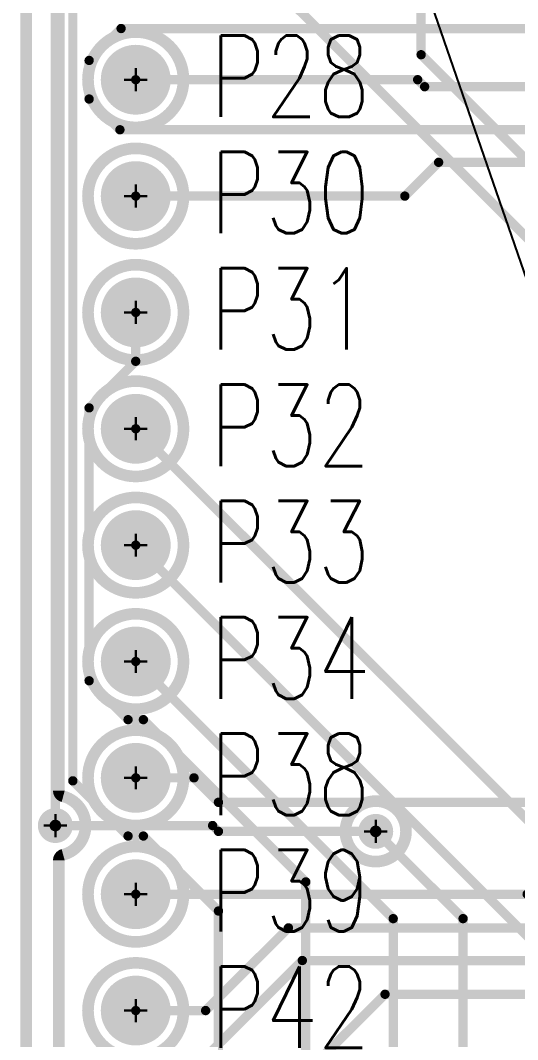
# Model space of a CAD drawing. Extents: x 17995 to 21002, y 17295 to 24095.
# Drawn here: x 17995 to 18422, y 21826 to 22702 of the extents above; entities that cross this region are included whole.
import ezdxf

# ---------------------------------------------------------------- set-up
doc = ezdxf.new("R2010")
doc.units = 0
for name, pattern in [('SIG_1', [2, 1, 1]), ('SIG_38', [2, 1, 1]), ('SIG_39', [2, 1, 1]), ('SIG_40', [2, 1, 1]), ('SIG_41', [2, 1, 1]), ('SIG_42', [2, 1, 1]), ('SIG_43', [2, 1, 1]), ('SIG_44', [2, 1, 1]), ('SIG_45', [2, 1, 1]), ('SIG_46', [2, 1, 1]), ('SIG_48', [2, 1, 1]), ('SIG_49', [2, 1, 1]), ('SIG_72', [2, 1, 1]), ('SIG_77', [2, 1, 1]), ('SIG_78', [2, 1, 1]), ('SIG_79', [2, 1, 1]), ('SIG_80', [2, 1, 1])]:
    doc.linetypes.add(name, pattern=pattern)
for name, color, linetype in [('BOARD_OUTLINE_00', 183, 'CONTINUOUS'), ('DRIL_PLTE_THRU_01', 176, 'CONTINUOUS'), ('DRIL_PLTE_THRU_02', 96, 'CONTINUOUS'), ('DRIL_PLTE_THRU_04', 16, 'CONTINUOUS'), ('DRIL_SYMBOL', 183, 'CONTINUOUS'), ('LINK_00', 254, 'CONTINUOUS'), ('PADS_BOT', 1, 'CONTINUOUS'), ('PADS_INNER', 5, 'CONTINUOUS'), ('PADS_TOP', 5, 'CONTINUOUS'), ('POUR_OUTLINE_02', 3, 'CONTINUOUS'), ('POUR_VOID_02', 3, 'CONTINUOUS'), ('TEXT_26', 254, 'CONTINUOUS'), ('TRACE_01', 5, 'CONTINUOUS'), ('TRACE_04', 1, 'CONTINUOUS'), ('VIAPTS', 254, 'CONTINUOUS')]:
    doc.layers.add(name, color=color, linetype=linetype)
doc.styles.add('W10', font='simplex', dxfattribs={"width": 0.75})

# ---------------------------------------------------------------- blocks, each defined once
blk = doc.blocks.new('BOARD_11')
at = {"layer": 'BOARD_OUTLINE_00', "const_width": 10}
blk.add_lwpolyline([(0, -380), (0, -6400), (600, -6400), (600, -6800), (1047, -6800), (1047, -6500, -1), (1110, -6500), (1110, -6800), (1400, -6800), (1400, -6400), (1910, -6400), (1910, -380)], format="xyb", close=True, dxfattribs=at)
blk = doc.blocks.new('POUR_VOID_712')
at = {"layer": 'POUR_VOID_02', "const_width": 10}
blk.add_lwpolyline([(53, 4651, 1), (135, 4651, 1)], format="xyb", close=True, dxfattribs=at)
blk = doc.blocks.new('POUR_VOID_711')
at = {"layer": 'POUR_VOID_02', "const_width": 10}
blk.add_lwpolyline([(53, 4551, 1), (135, 4551, 1)], format="xyb", close=True, dxfattribs=at)
blk = doc.blocks.new('POUR_VOID_710')
at = {"layer": 'POUR_VOID_02', "const_width": 10}
blk.add_lwpolyline([(53, 4451, 1), (135, 4451, 1)], format="xyb", close=True, dxfattribs=at)
blk = doc.blocks.new('POUR_VOID_709')
at = {"layer": 'POUR_VOID_02', "const_width": 10}
blk.add_lwpolyline([(53, 4351, 1), (135, 4351, 1)], format="xyb", close=True, dxfattribs=at)
blk = doc.blocks.new('POUR_VOID_708')
at = {"layer": 'POUR_VOID_02', "const_width": 10}
blk.add_lwpolyline([(53, 4251, 1), (135, 4251, 1)], format="xyb", close=True, dxfattribs=at)
blk = doc.blocks.new('POUR_VOID_707')
at = {"layer": 'POUR_VOID_02', "const_width": 10}
blk.add_lwpolyline([(53, 4151, 1), (135, 4151, 1)], format="xyb", close=True, dxfattribs=at)
blk = doc.blocks.new('POUR_VOID_706')
at = {"layer": 'POUR_VOID_02', "const_width": 10}
blk.add_lwpolyline([(53, 4051, 1), (135, 4051, 1)], format="xyb", close=True, dxfattribs=at)
blk = doc.blocks.new('POUR_VOID_705')
at = {"layer": 'POUR_VOID_02', "const_width": 10}
blk.add_lwpolyline([(53, 3951, 1), (135, 3951, 1)], format="xyb", close=True, dxfattribs=at)
blk = doc.blocks.new('POUR_VOID_704')
at = {"layer": 'POUR_VOID_02', "const_width": 10}
blk.add_lwpolyline([(53, 3851, 1), (135, 3851, 1)], format="xyb", close=True, dxfattribs=at)
blk = doc.blocks.new('POUR_VOID_659')
at = {"layer": 'POUR_VOID_02', "const_width": 10}
blk.add_lwpolyline([(274, 4005, 1), (326, 4005, 1)], format="xyb", close=True, dxfattribs=at)
blk = doc.blocks.new('POUR_OUTLINE_404')
at = {"layer": 'POUR_OUTLINE_02', "const_width": 10}
blk.add_lwpolyline([(1879, -225.5), (1879, 4517.34, 0.559151), (1871.74, 4521.8, -1.626972), (1871.74, 4568.2, 0.559151), (1879, 4572.66), (1879, 4666.02, 0.311545), (1875.77, 4670.69, -0.690067), (1875.77, 4719.31, 0.311545), (1879, 4723.98), (1879, 5673, 0.414214), (1874, 5678), (33, 5678, 0.414214), (28, 5673), (28, 4039.95, 0.339672), (31.71, 4035.12, -0.767948), (31.71, 3984.88, 0.339672), (28, 3980.05), (28, -276, 0.414214)], format="xyb", dxfattribs=at)
for name in ['POUR_VOID_712', 'POUR_VOID_711', 'POUR_VOID_710', 'POUR_VOID_709', 'POUR_VOID_708', 'POUR_VOID_707', 'POUR_VOID_706', 'POUR_VOID_659', 'POUR_VOID_705', 'POUR_VOID_704']:
    blk.add_blockref(name, (0, 0))
blk = doc.blocks.new('POUR_HEADER_0')
blk.add_blockref('POUR_OUTLINE_404', (-20, -5683))
blk = doc.blocks.new('DRIL_SYMBOL_35')
at = {"layer": 'DRIL_SYMBOL', "const_width": 2}
for points in [[(0, -10), (0, 10)], [(-10, 0), (10, 0)]]:
    blk.add_lwpolyline(points, dxfattribs=at)
blk = doc.blocks.new('DRIL_HOLE_35')
at = {"const_width": 17.5}
blk.add_lwpolyline([(-8.75, 0, 1), (8.75, 0, 1)], format="xyb", close=True, dxfattribs=at)
blk.add_blockref('DRIL_SYMBOL_35', (0, 0))
blk = doc.blocks.new('PAD_2')
at = {"const_width": 30}
blk.add_lwpolyline([(0, -15, 1), (0, 15, 1)], format="xyb", close=True, dxfattribs=at)
blk = doc.blocks.new('STK_TOP_9')
at = {"layer": 'DRIL_PLTE_THRU_01'}
blk.add_blockref('DRIL_HOLE_35', (0, 0), dxfattribs=at)
at = {"layer": 'DRIL_PLTE_THRU_02'}
blk.add_blockref('DRIL_HOLE_35', (0, 0), dxfattribs=at)
at = {"layer": 'DRIL_PLTE_THRU_04'}
blk.add_blockref('DRIL_HOLE_35', (0, 0), dxfattribs=at)
at = {"layer": 'PADS_BOT'}
blk.add_blockref('PAD_2', (0, 0), dxfattribs=at)
at = {"layer": 'PADS_INNER'}
blk.add_blockref('PAD_2', (0, 0), dxfattribs=at)
at = {"layer": 'PADS_TOP'}
blk.add_blockref('PAD_2', (0, 0), dxfattribs=at)
blk = doc.blocks.new('SYM_TOP_6')
for p in [(50, 4900), (50, 4800), (50, 4700), (50, 4600), (50, 4500), (50, 4400), (50, 4300), (50, 4200), (50, 4100)]:
    blk.add_blockref('STK_TOP_9', p)
blk = doc.blocks.new('PART_TOP_38')
blk.add_blockref('SYM_TOP_6', (0, 0))
blk = doc.blocks.new('SMOOTH_8')
at = {"const_width": 4}
blk.add_lwpolyline([(-2, 0, 1), (2, 0, 1)], format="xyb", close=True, dxfattribs=at)
blk = doc.blocks.new('TRACE_514')
at = {"layer": 'TRACE_01', "linetype": 'SIG_38', "const_width": 8}
blk.add_lwpolyline([(18094, 21651), (18308, 21865), (18905, 21865)], dxfattribs=at)
at = {"layer": 'TRACE_01'}
for p in [(18308, 21865), (18905, 21865), (18094, 21651)]:
    blk.add_blockref('SMOOTH_8', p, dxfattribs=at)
blk = doc.blocks.new('TRACE_548')
at = {"layer": 'TRACE_01', "linetype": 'SIG_39', "const_width": 8}
blk.add_lwpolyline([(18094, 21751), (18237, 21894), (18857, 21894), (18863, 21900), (18965, 21900)], dxfattribs=at)
at = {"layer": 'TRACE_01'}
for p in [(18863, 21900), (18965, 21900), (18237, 21894), (18857, 21894), (18094, 21751)]:
    blk.add_blockref('SMOOTH_8', p, dxfattribs=at)
blk = doc.blocks.new('TRACE_980')
at = {"layer": 'TRACE_04', "linetype": 'SIG_40', "const_width": 8}
blk.add_lwpolyline([(18315, 21225), (18315, 21930), (18094, 22151)], dxfattribs=at)
at = {"layer": 'TRACE_04'}
for p in [(18094, 22151), (18315, 21930)]:
    blk.add_blockref('SMOOTH_8', p, dxfattribs=at)
blk = doc.blocks.new('TRACE_1008')
at = {"layer": 'TRACE_04', "linetype": 'SIG_41', "const_width": 8}
blk.add_lwpolyline([(18487, 21145.31), (18487, 21958), (18094, 22351)], dxfattribs=at)
at = {"layer": 'TRACE_04'}
blk.add_blockref('SMOOTH_8', (18094, 22351), dxfattribs=at)
blk = doc.blocks.new('TRACE_1034')
at = {"layer": 'TRACE_04', "linetype": 'SIG_42', "const_width": 8}
blk.add_lwpolyline([(18415, 21170), (18334.64, 21170), (18240, 21264.64), (18240, 21961.57), (18100.57, 22101), (18087.43, 22101), (18054, 22134.43)], dxfattribs=at)
at = {"layer": 'TRACE_04'}
for p in [(18054, 22134.43), (18087.43, 22101), (18100.57, 22101), (18240, 21961.57)]:
    blk.add_blockref('SMOOTH_8', p, dxfattribs=at)
blk = doc.blocks.new('TRACE_1032')
at = {"layer": 'TRACE_04', "linetype": 'SIG_42', "const_width": 8}
blk.add_lwpolyline([(18054, 22134.43), (18054, 22369), (18094, 22409), (18094, 22451)], dxfattribs=at)
at = {"layer": 'TRACE_04'}
for p in [(18094, 22451), (18094, 22409), (18054, 22369), (18054, 22134.43)]:
    blk.add_blockref('SMOOTH_8', p, dxfattribs=at)
blk = doc.blocks.new('TRACE_570')
at = {"layer": 'TRACE_01', "linetype": 'SIG_43', "const_width": 8}
blk.add_lwpolyline([(18094, 22551), (18325, 22551), (18354, 22580), (18570, 22580)], dxfattribs=at)
at = {"layer": 'TRACE_01'}
for p in [(18354, 22580), (18570, 22580), (18094, 22551), (18325, 22551)]:
    blk.add_blockref('SMOOTH_8', p, dxfattribs=at)
blk = doc.blocks.new('TRACE_1042')
at = {"layer": 'TRACE_04', "linetype": 'SIG_44', "const_width": 8}
blk.add_lwpolyline([(18165, 21600), (18165, 21936.57), (18100.57, 22001), (18087.43, 22001), (18040, 22048.43)], dxfattribs=at)
at = {"layer": 'TRACE_04'}
for p in [(18040, 22048.43), (18087.43, 22001), (18100.57, 22001), (18165, 21936.57), (18165, 21600)]:
    blk.add_blockref('SMOOTH_8', p, dxfattribs=at)
blk = doc.blocks.new('TRACE_1040')
at = {"layer": 'TRACE_04', "linetype": 'SIG_44', "const_width": 8}
blk.add_lwpolyline([(18040, 22048.43), (18040, 22955), (18094, 23009), (18094, 23051)], dxfattribs=at)
at = {"layer": 'TRACE_04'}
blk.add_blockref('SMOOTH_8', (18040, 22048.43), dxfattribs=at)
blk = doc.blocks.new('TRACE_572')
at = {"layer": 'TRACE_01', "linetype": 'SIG_45', "const_width": 8}
blk.add_lwpolyline([(18094, 22651), (18336, 22651), (18342, 22645), (18570, 22645)], dxfattribs=at)
at = {"layer": 'TRACE_01'}
for p in [(18094, 22651), (18336, 22651), (18342, 22645), (18570, 22645)]:
    blk.add_blockref('SMOOTH_8', p, dxfattribs=at)
blk = doc.blocks.new('TRACE_1046')
at = {"layer": 'TRACE_04', "linetype": 'SIG_46', "const_width": 8}
blk.add_lwpolyline([(18584, 22144.11), (18584, 22427.5), (18339, 22672.5), (18339, 22864), (18094, 23109), (18094, 23151)], dxfattribs=at)
at = {"layer": 'TRACE_04'}
blk.add_blockref('SMOOTH_8', (18339, 22672.5), dxfattribs=at)
blk = doc.blocks.new('TRACE_1022')
at = {"layer": 'TRACE_04', "linetype": 'SIG_48', "const_width": 8}
blk.add_lwpolyline([(18570, 22207.55), (18570, 22375), (18094, 22851)], dxfattribs=at)
at = {"layer": 'TRACE_04'}
for p in [(18094, 22851), (18570, 22375), (18570, 22207.55)]:
    blk.add_blockref('SMOOTH_8', p, dxfattribs=at)
blk = doc.blocks.new('TRACE_1114')
at = {"layer": 'TRACE_04', "linetype": 'SIG_49', "const_width": 8}
blk.add_lwpolyline([(18375, 21540), (18375, 21930), (18300, 22005)], dxfattribs=at)
at = {"layer": 'TRACE_04'}
for p in [(18300, 22005), (18375, 21930), (18375, 21540)]:
    blk.add_blockref('SMOOTH_8', p, dxfattribs=at)
blk = doc.blocks.new('TRACE_1112')
at = {"layer": 'TRACE_04', "linetype": 'SIG_49', "const_width": 8}
blk.add_lwpolyline([(18025, 22010), (18025, 23140), (18094, 23209), (18094, 23251)], dxfattribs=at)
at = {"layer": 'TRACE_04'}
blk.add_blockref('SMOOTH_8', (18025, 22010), dxfattribs=at)
blk = doc.blocks.new('TRACE_610')
at = {"layer": 'TRACE_01', "linetype": 'SIG_49', "const_width": 8}
blk.add_lwpolyline([(18025, 22010), (18160, 22010), (18165, 22005), (18300, 22005)], dxfattribs=at)
at = {"layer": 'TRACE_01'}
for p in [(18025, 22010), (18160, 22010), (18165, 22005), (18300, 22005)]:
    blk.add_blockref('SMOOTH_8', p, dxfattribs=at)
blk = doc.blocks.new('TRACE_642')
at = {"layer": 'TRACE_01', "linetype": 'SIG_72', "const_width": 8}
blk.add_lwpolyline([(18054, 22667.57), (18081.43, 22695), (19885, 22695)], dxfattribs=at)
at = {"layer": 'TRACE_01'}
for p in [(18081.43, 22695), (18054, 22667.57)]:
    blk.add_blockref('SMOOTH_8', p, dxfattribs=at)
blk = doc.blocks.new('TRACE_640')
at = {"layer": 'TRACE_01', "linetype": 'SIG_72', "const_width": 8}
blk.add_lwpolyline([(18054, 22667.57), (18054, 22634.43), (18080.43, 22608), (18577.36, 22608), (18595, 22590.36), (18595, 22565)], dxfattribs=at)
at = {"layer": 'TRACE_01'}
for p in [(18054, 22667.57), (18054, 22634.43), (18080.43, 22608), (18577.36, 22608), (18595, 22590.36), (18595, 22565)]:
    blk.add_blockref('SMOOTH_8', p, dxfattribs=at)
blk = doc.blocks.new('TRACE_1004')
at = {"layer": 'TRACE_04', "linetype": 'SIG_77', "const_width": 8}
blk.add_lwpolyline([(18462, 21095), (18462, 21883), (18094, 22251)], dxfattribs=at)
at = {"layer": 'TRACE_04'}
blk.add_blockref('SMOOTH_8', (18094, 22251), dxfattribs=at)
blk = doc.blocks.new('TRACE_616')
at = {"layer": 'TRACE_01', "linetype": 'SIG_78', "const_width": 8}
blk.add_lwpolyline([(18094, 22051), (18144, 22051), (18165, 22030), (18620, 22030)], dxfattribs=at)
at = {"layer": 'TRACE_01'}
for p in [(18094, 22051), (18144, 22051), (18165, 22030), (18620, 22030)]:
    blk.add_blockref('SMOOTH_8', p, dxfattribs=at)
blk = doc.blocks.new('TRACE_614')
at = {"layer": 'TRACE_01', "linetype": 'SIG_79', "const_width": 8}
blk.add_lwpolyline([(18094, 21951), (18430, 21951), (18433, 21954), (18754, 21954)], dxfattribs=at)
at = {"layer": 'TRACE_01'}
for p in [(18094, 21951), (18430, 21951), (18433, 21954), (18754, 21954)]:
    blk.add_blockref('SMOOTH_8', p, dxfattribs=at)
blk = doc.blocks.new('TRACE_534')
at = {"layer": 'TRACE_01', "linetype": 'SIG_80', "const_width": 8}
blk.add_lwpolyline([(18094, 21851), (18154, 21851), (18225.044147, 21922.044147), (18772.955853, 21922.044147)], dxfattribs=at)
at = {"layer": 'TRACE_01'}
for p in [(18225.044147, 21922.044147), (18772.955853, 21922.044147), (18094, 21851), (18154, 21851)]:
    blk.add_blockref('SMOOTH_8', p, dxfattribs=at)
blk = doc.blocks.new('DRIL_SYMBOL_10')
at = {"layer": 'DRIL_SYMBOL', "const_width": 2}
for points in [[(0, -10), (0, 10)], [(-10, 0), (10, 0)]]:
    blk.add_lwpolyline(points, dxfattribs=at)
blk = doc.blocks.new('DRIL_HOLE_10')
at = {"const_width": 5}
blk.add_lwpolyline([(-2.5, 0, 1), (2.5, 0, 1)], format="xyb", close=True, dxfattribs=at)
blk.add_blockref('DRIL_SYMBOL_10', (0, 0))
blk = doc.blocks.new('PAD_17')
at = {"const_width": 15}
blk.add_lwpolyline([(0, -7.5, 1), (0, 7.5, 1)], format="xyb", close=True, dxfattribs=at)
blk = doc.blocks.new('STK_TOP_182')
at = {"layer": 'DRIL_PLTE_THRU_01'}
blk.add_blockref('DRIL_HOLE_10', (0, 0), dxfattribs=at)
at = {"layer": 'DRIL_PLTE_THRU_02'}
blk.add_blockref('DRIL_HOLE_10', (0, 0), dxfattribs=at)
at = {"layer": 'DRIL_PLTE_THRU_04'}
blk.add_blockref('DRIL_HOLE_10', (0, 0), dxfattribs=at)
at = {"layer": 'PADS_BOT'}
blk.add_blockref('PAD_17', (0, 0), dxfattribs=at)
at = {"layer": 'PADS_INNER'}
blk.add_blockref('PAD_17', (0, 0), dxfattribs=at)
at = {"layer": 'PADS_TOP'}
blk.add_blockref('PAD_17', (0, 0), dxfattribs=at)
blk = doc.blocks.new('SYM_TOP_1')
blk.add_blockref('STK_TOP_182', (0, 0))

msp = doc.modelspace()

# ---------------------------------------------------------------- linework, layer by layer
at = {"layer": 'LINK_00', "linetype": 'SIG_1'}
msp.add_line((18094, 23451), (19757, 18632), dxfattribs=at)

# ---------------------------------------------------------------- block references
for name, p in [('BOARD_11', (18000, 24100)), ('PART_TOP_38', (18044, 17751)), ('TRACE_1112', (0, 0)), ('TRACE_1046', (0, 0)), ('TRACE_1040', (0, 0)), ('TRACE_1022', (0, 0)), ('TRACE_642', (0, 0)), ('TRACE_640', (0, 0)), ('TRACE_572', (0, 0)), ('TRACE_570', (0, 0)), ('TRACE_1032', (0, 0)), ('TRACE_1008', (0, 0)), ('TRACE_1004', (0, 0)), ('TRACE_980', (0, 0)), ('TRACE_1034', (0, 0)), ('TRACE_1042', (0, 0)), ('TRACE_616', (0, 0)), ('TRACE_610', (0, 0)), ('TRACE_1114', (0, 0)), ('TRACE_614', (0, 0)), ('TRACE_534', (0, 0)), ('TRACE_548', (0, 0)), ('TRACE_514', (0, 0))]:
    msp.add_blockref(name, p)
at = {"linetype": 'SIG_1'}
msp.add_blockref('POUR_HEADER_0', (18020, 23683), dxfattribs=at)
at = {"layer": 'VIAPTS', "linetype": 'SIG_49'}
for p in [(18025, 22010), (18300, 22005)]:
    msp.add_blockref('SYM_TOP_1', p, dxfattribs=at)

# ---------------------------------------------------------------- texts
at = {"layer": 'TEXT_26', "style": 'W10', "width": 0.75}
for s, p in [('P28', (18158, 22619)), ('P30', (18158, 22519)), ('P31', (18158, 22419)), ('P32', (18158, 22319)), ('P33', (18158, 22219)), ('P34', (18158, 22119)), ('P38', (18158, 22019)), ('P39', (18158, 21919)), ('P42', (18158, 21819))]:
    msp.add_text(s, height=70, dxfattribs=at).set_placement(p)

doc.saveas('drawing.dxf')
